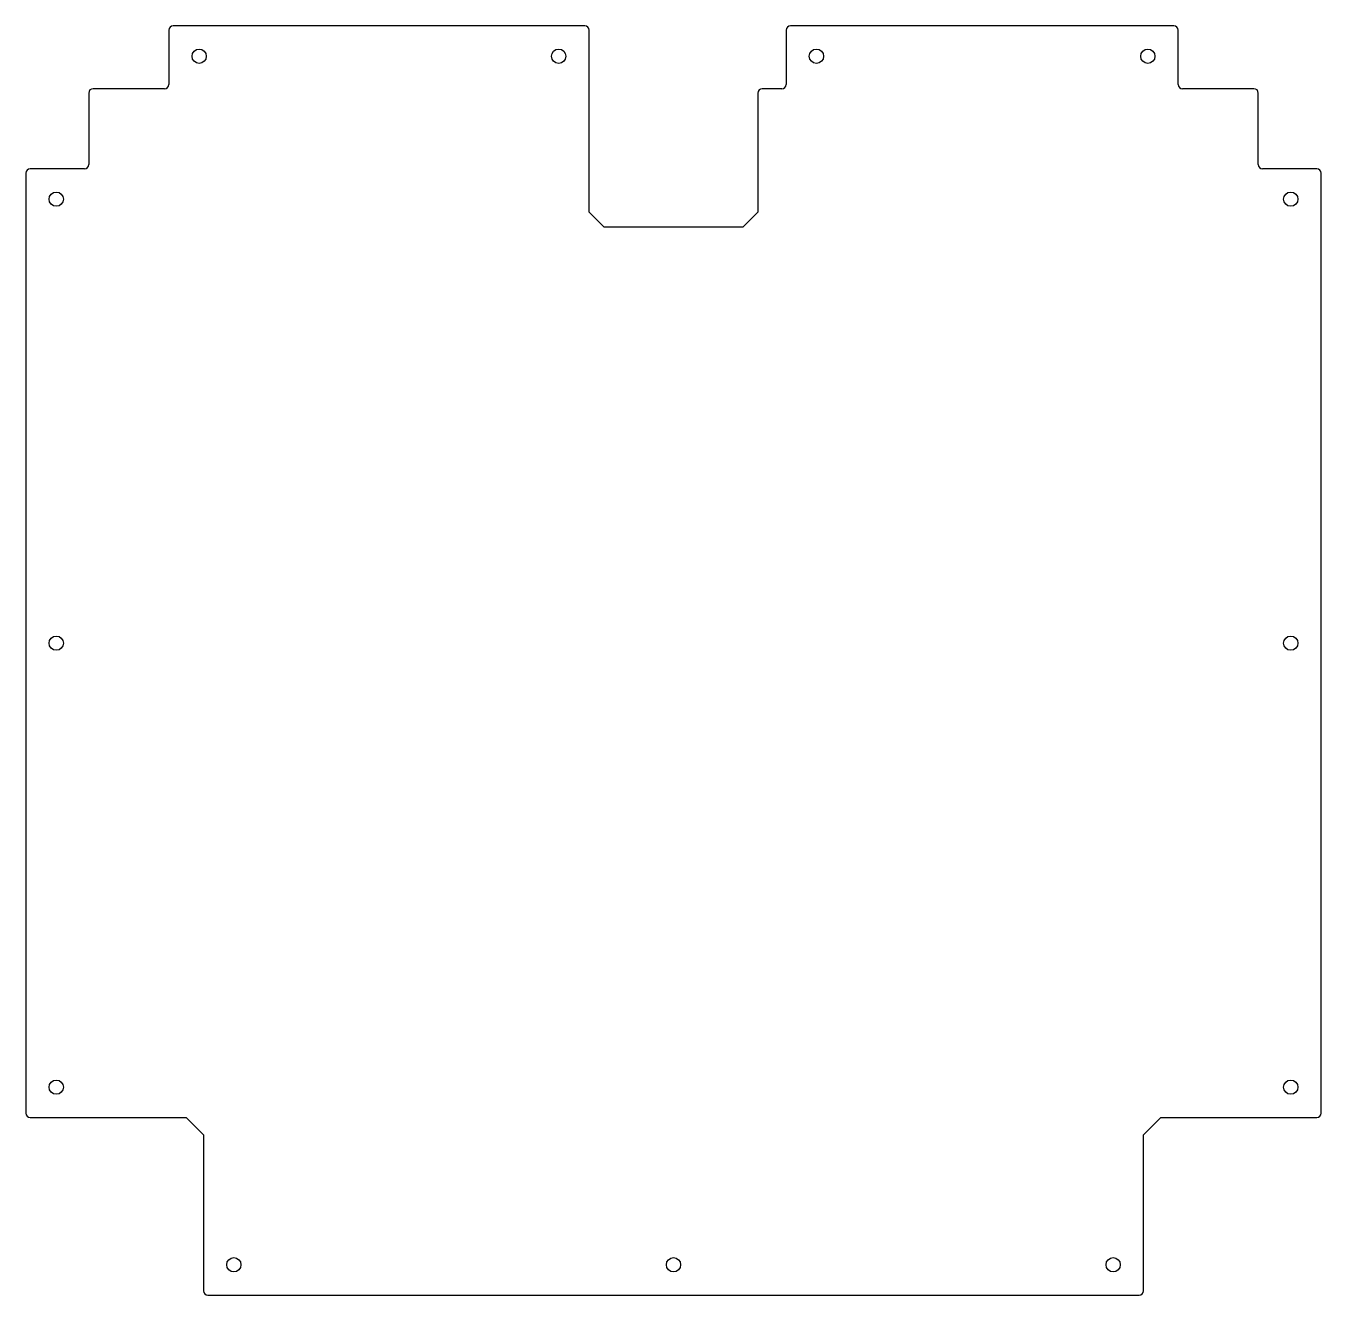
# Model space of a CAD drawing. Header units: inches. Extents: x -11.8 to 11.8, y -11.5 to 11.5.
import ezdxf

# ---------------------------------------------------------------- set-up
doc = ezdxf.new("R2010")
doc.units = ezdxf.units.IN
doc.layers.add('CUTOUTS', color=1, linetype='CONTINUOUS')
doc.layers.add('PERIMETER', color=5, linetype='CONTINUOUS')

msp = doc.modelspace()

# ---------------------------------------------------------------- linework, layer by layer
at = {"layer": 'CUTOUTS'}
for centre in [(-8.622, 10.984), (-2.087, 10.984), (2.598, 10.984), (8.622, 10.984), (-11.22, 8.386), (11.22, 8.386), (-11.22, 0.315), (11.22, 0.315), (-11.22, -7.756), (11.22, -7.756), (-7.992, -10.984), (0, -10.984), (7.992, -10.984)]:
    msp.add_circle(centre, 0.13, dxfattribs=at)
at = {"layer": 'PERIMETER'}
for p, q in [((-9.173, 11.457), (-9.173, 10.472)), ((-1.614, 11.535), (-9.094, 11.535)), ((-1.535, 8.15), (-1.535, 11.457)), ((2.047, 11.457), (2.047, 10.472)), ((9.094, 11.535), (2.126, 11.535)), ((9.173, 10.472), (9.173, 11.457)), ((-9.252, 10.394), (-10.551, 10.394)), ((1.969, 10.394), (1.614, 10.394)), ((10.551, 10.394), (9.252, 10.394)), ((-10.63, 10.315), (-10.63, 9.016)), ((1.535, 10.315), (1.535, 8.15)), ((10.63, 9.016), (10.63, 10.315)), ((-11.772, 8.858), (-11.772, -8.228)), ((-10.709, 8.937), (-11.693, 8.937)), ((11.693, 8.937), (10.709, 8.937)), ((11.772, -8.228), (11.772, 8.858)), ((-1.26, 7.874), (-1.535, 8.15)), ((1.535, 8.15), (1.26, 7.874)), ((1.26, 7.874), (-1.26, 7.874)), ((-11.693, -8.307), (-8.858, -8.307)), ((-8.858, -8.307), (-8.543, -8.622)), ((8.543, -8.622), (8.858, -8.307)), ((8.858, -8.307), (11.693, -8.307)), ((-8.543, -8.622), (-8.543, -11.457)), ((8.543, -11.457), (8.543, -8.622)), ((-8.465, -11.535), (8.465, -11.535))]:
    msp.add_line(p, q, dxfattribs=at)
for centre, start, end in [((-9.094, 11.457), 90, 180), ((-1.614, 11.457), 0, 90), ((2.126, 11.457), 90, 180), ((9.094, 11.457), 0, 90), ((-10.551, 10.315), 90, 180), ((-9.252, 10.472), -90, 0), ((1.614, 10.315), 90, 180), ((1.969, 10.472), -90, 0), ((9.252, 10.472), 180, 270), ((10.551, 10.315), 0, 90), ((-10.709, 9.016), -90, 0), ((10.709, 9.016), 180, 270), ((-11.693, 8.858), 90, 180), ((11.693, 8.858), 0, 90), ((-11.693, -8.228), 180, 270), ((11.693, -8.228), -90, 0), ((-8.465, -11.457), 180, 270), ((8.465, -11.457), -90, 0)]:
    msp.add_arc(centre, 0.0787, start, end, dxfattribs=at)

doc.saveas('drawing.dxf')
